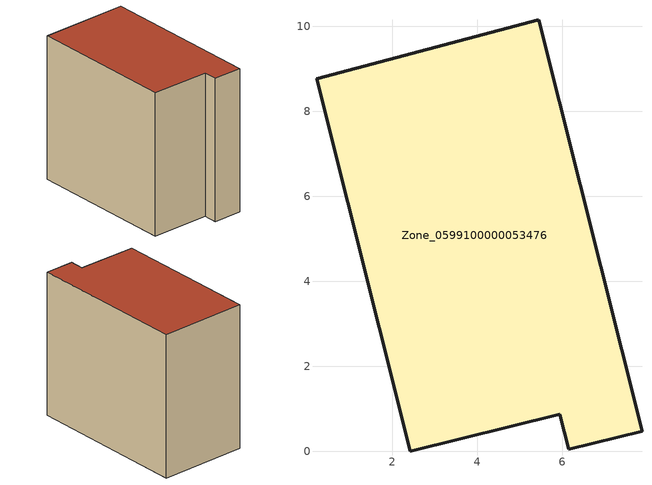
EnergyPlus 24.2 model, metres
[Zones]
Zone_0599100000053476
 floor ground (C_G): 6.16,0.05 5.95,0.88 2.43,0 0.22,8.77 5.45,10.16 7.88,0.48 z0
 wall outside (C_F): 5.95,0.88 6.16,0.05 7.88,0.48 5.45,10.16 0.22,8.77 2.43,0 5.95,0.88 z0:8.82
 roof outside (C_R): 5.45,10.16 0.22,8.77 2.43,0 5.95,0.88 6.16,0.05 7.88,0.48 z8.82
[BUILDING]
Pand.0599100000053476: North Axis=0; Terrain=City; Loads Convergence Tolerance Value=0.04; Temperature Convergence Tolerance Value=0.4; Solar Distribution=FullExterior; Maximum Number of Warmup Days=25; Minimum Number of Warmup Days=1
[Site:Location]
Rotterdam.The.Hague.AP_ZH_NLD Design_Conditions: Latitude=51.96; Longitude=4.45; Time Zone=1; Elevation=-4.5
[SITE:GROUNDTEMPERATURE:BUILDINGSURFACE]
18, 18, 18, 18, 18, 18, 18, 18, 18, 18, 18, 18
[MATERIAL] Thermal Absorptance=0.9; Solar Absorptance=0.7; Visible Absorptance=0.7
Name | Roughness | Thickness | Conductivity | Density | Specific Heat
G.TI.1975-1991 | MediumSmooth | 0.15 | 0.288461 | 540 | 1210
F.TI.1975-1991 | Rough | 0.3 | 0.230769 | 1920 | 840
R.TI.1975-1991 | MediumRough | 0.2 | 0.153846 | 1500 | 1000
[CONSTRUCTION]
C_G: G.TI.1975-1991
C_F: F.TI.1975-1991
C_R: R.TI.1975-1991
[ZONE]
Zone_0599100000053476: Type=1; Multiplier=1; Ceiling Height=Autocalculate; Volume=Autocalculate; Floor Area=autocalculate; Part of Total Floor Area=Yes
[ZONEINFILTRATION:DESIGNFLOWRATE]
Infil_Zone_0599100000053476: Zone or ZoneList or Space or SpaceList=Zone_0599100000053476; Schedule=AlwaysOn; Design Flow Rate Calculation Method=Flow/Area; Flow Rate per Floor Area=0.003; Constant Term Coefficient=1; Temperature Term Coefficient=0; Velocity Term Coefficient=0; Velocity Squared Term Coefficient=0
[HVACTEMPLATE:ZONE:IDEALLOADSAIRSYSTEM]
Zone_0599100000053476: Maximum Heating Supply Air Temperature=50; Minimum Cooling Supply Air Temperature=13; Maximum Heating Supply Air Humidity Ratio=0.0156; Minimum Cooling Supply Air Humidity Ratio=0.0077; Heating Limit=NoLimit; Cooling Limit=NoLimit; Dehumidification Control Type=ConstantSensibleHeatRatio; Cooling Sensible Heat Ratio=0.7; Dehumidification Setpoint=60; Humidification Control Type=None; Humidification Setpoint=30; Outdoor Air Method=None; Outdoor Air Flow Rate per Person=0.00944; Outdoor Air Flow Rate per Zone Floor Area=0; Outdoor Air Flow Rate per Zone=0; Demand Controlled Ventilation Type=None; Outdoor Air Economizer Type=NoEconomizer; Heat Recovery Type=None; Sensible Heat Recovery Effectiveness=0.7; Latent Heat Recovery Effectiveness=0.65
[ZONECONTROL:THERMOSTAT]
ThermostatControl_Zone_0599100000053476: Zone or ZoneList=Zone_0599100000053476; Control Type Schedule=DualSetpointControlType; Control 1=Thermostat_Zone_0599100000053476; Temperature Difference Between Cutout And Setpoint=0
[THERMOSTATSETPOINT:DUALSETPOINT]
Thermostat_Zone_0599100000053476: Heating Setpoint Temperature Schedule=HeatingSetpoint_Zone_0599100000053476; Cooling Setpoint Temperature Schedule=CoolingSetpoint_Zone_0599100000053476
[SCHEDULE:COMPACT]
HeatingSetpoint_Zone_0599100000053476: Through: 12/31, For: AllDays, Until: 24:00, 21
CoolingSetpoint_Zone_0599100000053476: Through: 12/31, For: AllDays, Until: 24:00, 24
DualSetpointControlType: Through: 12/31, For: AllDays, Until: 24:00, 4
AlwaysOn: Through: 12/31, For: AllDays, Until: 24:00, 1
